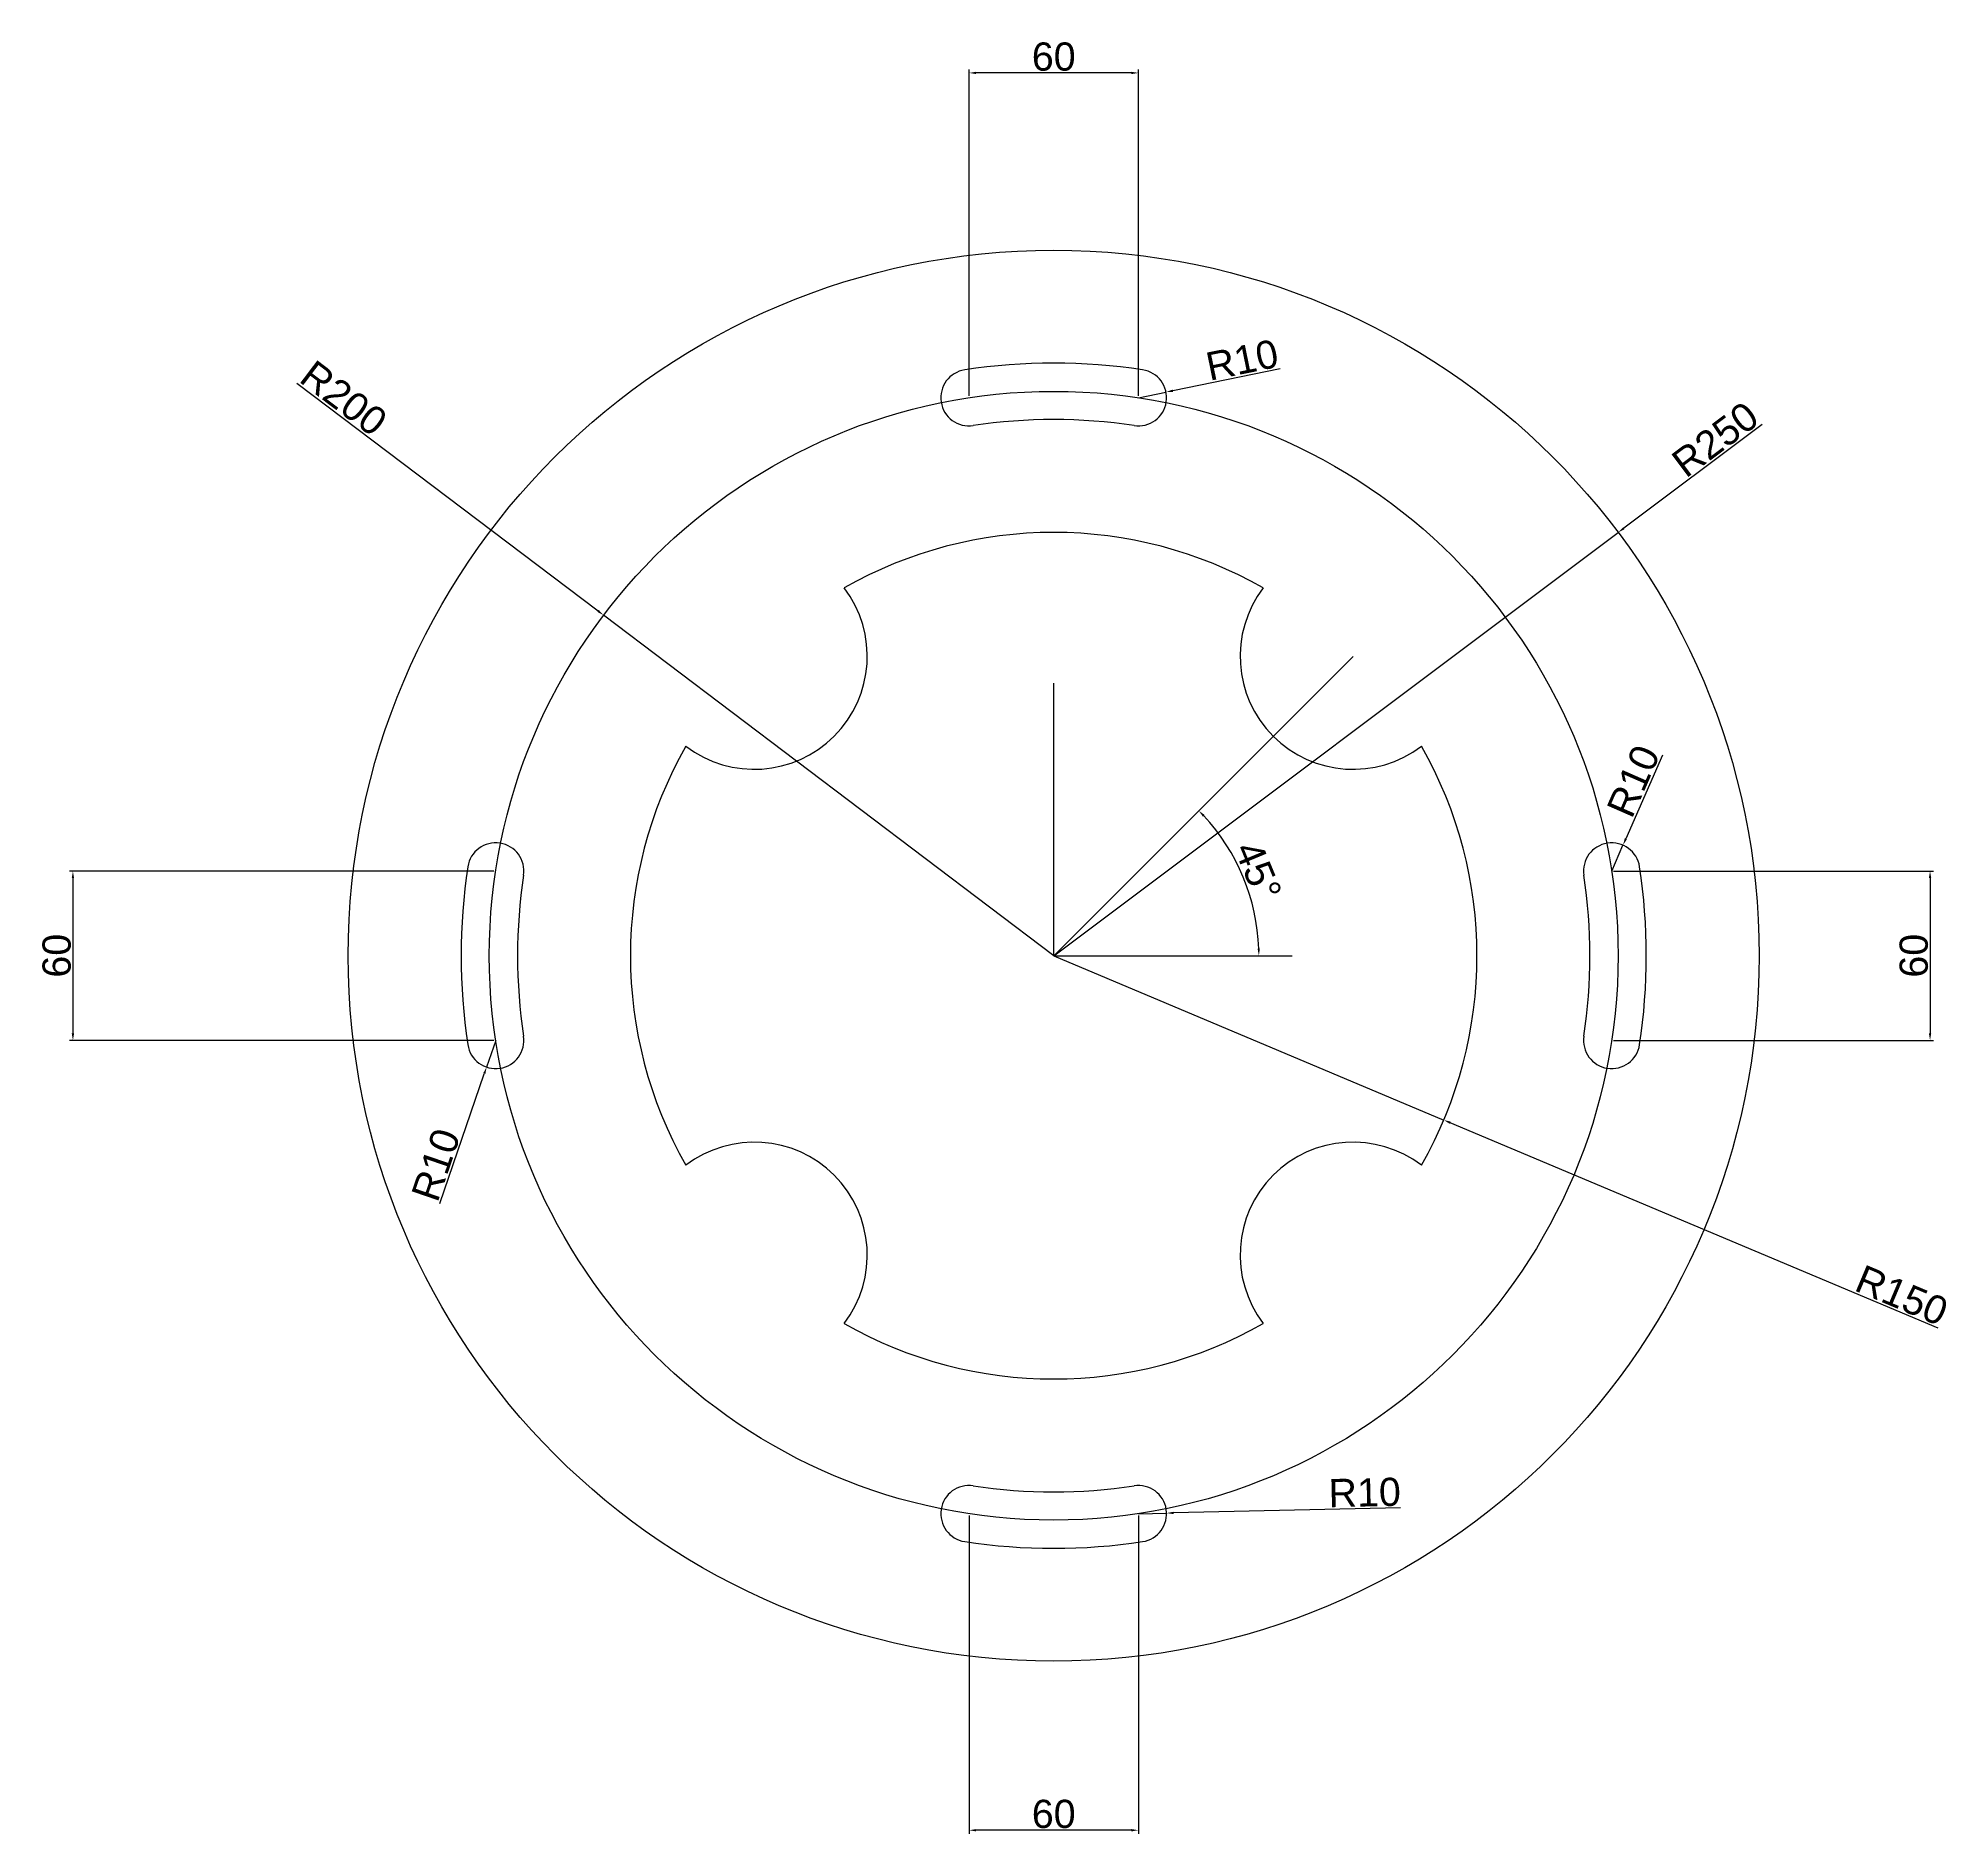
# Model space of a CAD drawing. Header units: millimetres. Extents: x 2507 to 3185, y 872 to 1508.
import ezdxf

# ---------------------------------------------------------------- set-up
doc = ezdxf.new("R2010")
doc.units = ezdxf.units.MM
doc.styles.get("Standard").update_dxf_attribs({"font": 'arial.ttf', "height": 10})
doc.dimstyles.new('ISO-25', dxfattribs={"dimtxt": 2.5, "dimasz": 2.5, "dimexe": 1.25, "dimexo": 0.625, "dimtad": 1, "dimtxsty": 'Standard', "dimcen": 2.5, "dimadec": 0, "dimazin": 0, "dimtfac": 1, "dimtmove": 0, "dimatfit": 3, "dimfxl": 1, "dimarcsym": 0})

# ---------------------------------------------------------------- blocks, each defined once
blk = doc.blocks.new('*D4')
at = {"color": 0, "lineweight": -2, "transparency": 16777216}
for p, q in [((2668.62, 1213.04), (2518.17, 1213.04)), ((2519.42, 1210.54), (2519.42, 1155.54)), ((2668.62, 1153.04), (2518.17, 1153.04))]:
    blk.add_line(p, q, dxfattribs=at)
at = {"color": 0, "transparency": 16777216}
for points in [[(2519, 1210.54), (2519.84, 1210.54), (2519.42, 1213.04)], [(2519, 1155.54), (2519.84, 1155.54), (2519.42, 1153.04)]]:
    blk.add_solid(points, dxfattribs=at)
at = {"layer": 'Defpoints', "color": 0, "transparency": 16777216}
for p in [(2669.25, 1213.04), (2519.42, 1153.04), (2669.25, 1153.04)]:
    blk.add_point(p, dxfattribs=at)
at = {"color": 0, "transparency": 16777216, "insert": (2513.69, 1183.04), "char_height": 10, "attachment_point": 5, "rotation": 90}
blk.add_mtext('60', dxfattribs=at)
blk = doc.blocks.new('*D5')
at = {"color": 0, "lineweight": -2, "transparency": 16777216}
for p, q in [((2836.99, 984.68), (2836.99, 871.88)), ((2896.99, 984.68), (2896.99, 871.88)), ((2894.49, 873.13), (2839.49, 873.13))]:
    blk.add_line(p, q, dxfattribs=at)
at = {"color": 0, "transparency": 16777216}
for points in [[(2839.49, 873.54), (2839.49, 872.71), (2836.99, 873.13)], [(2894.49, 873.54), (2894.49, 872.71), (2896.99, 873.13)]]:
    blk.add_solid(points, dxfattribs=at)
at = {"layer": 'Defpoints', "color": 0, "transparency": 16777216}
for p in [(2836.99, 985.31), (2896.99, 985.31), (2836.99, 873.13)]:
    blk.add_point(p, dxfattribs=at)
at = {"color": 0, "transparency": 16777216, "insert": (2866.99, 878.86), "char_height": 10, "attachment_point": 5}
blk.add_mtext('60', dxfattribs=at)
blk = doc.blocks.new('*D6')
at = {"color": 0, "lineweight": -2, "transparency": 16777216}
for p, q in [((2836.99, 1381.41), (2836.99, 1497.14)), ((2896.99, 1381.41), (2896.99, 1497.14)), ((2894.49, 1495.89), (2839.49, 1495.89))]:
    blk.add_line(p, q, dxfattribs=at)
at = {"color": 0, "transparency": 16777216}
for points in [[(2839.49, 1496.3), (2839.49, 1495.47), (2836.99, 1495.89)], [(2894.49, 1496.3), (2894.49, 1495.47), (2896.99, 1495.89)]]:
    blk.add_solid(points, dxfattribs=at)
at = {"layer": 'Defpoints', "color": 0, "transparency": 16777216}
for p in [(2836.99, 1495.89), (2836.99, 1380.78), (2896.99, 1380.78)]:
    blk.add_point(p, dxfattribs=at)
at = {"color": 0, "transparency": 16777216, "insert": (2866.99, 1501.62), "char_height": 10, "attachment_point": 5}
blk.add_mtext('60', dxfattribs=at)
blk = doc.blocks.new('*D7')
at = {"color": 0, "lineweight": -2, "transparency": 16777216}
blk.add_arc((2866.99, 1183.04), 72.7, 1.97036, 43.02964, dxfattribs=at)
at = {"color": 0, "transparency": 16777216}
for points in [[(2919.83, 1232.36), (2920.43, 1232.94), (2918.39, 1234.45)], [(2940.06, 1185.55), (2939.23, 1185.54), (2939.69, 1183.04)]]:
    blk.add_solid(points, dxfattribs=at)
at = {"layer": 'Defpoints', "color": 0, "transparency": 16777216}
for p in [(2973.05, 1289.11), (2937.21, 1201.86), (2866.99, 1183.04), (2866.99, 1183.04), (2951.51, 1183.04)]:
    blk.add_point(p, dxfattribs=at)
at = {"color": 0, "transparency": 16777216, "insert": (2939.43, 1213.05), "char_height": 10, "attachment_point": 5, "rotation": 292.5}
blk.add_mtext('45°', dxfattribs=at)
blk = doc.blocks.new('*D8')
at = {"color": 0, "lineweight": -2, "transparency": 16777216}
for p, q in [((3118, 1371.28), (3069, 1334.53)), ((2866.99, 1183.04), (3067, 1333.03))]:
    blk.add_line(p, q, dxfattribs=at)
at = {"color": 0, "transparency": 16777216}
blk.add_solid([(3068.75, 1334.86), (3069.25, 1334.2), (3067, 1333.03)], dxfattribs=at)
at = {"layer": 'Defpoints', "color": 0, "transparency": 16777216}
for p in [(3067, 1333.03), (2866.99, 1183.04)]:
    blk.add_point(p, dxfattribs=at)
at = {"color": 0, "transparency": 16777216, "insert": (3101.41, 1366), "char_height": 10, "attachment_point": 5, "rotation": 36.86603}
blk.add_mtext('R250', dxfattribs=at)
blk = doc.blocks.new('*D9')
at = {"color": 0, "lineweight": -2, "transparency": 16777216}
for p, q in [((2866.99, 1183.04), (3005.22, 1124.81)), ((3180.45, 1051), (3007.53, 1123.84))]:
    blk.add_line(p, q, dxfattribs=at)
at = {"color": 0, "transparency": 16777216}
blk.add_solid([(3007.69, 1124.23), (3007.36, 1123.46), (3005.22, 1124.81)], dxfattribs=at)
at = {"layer": 'Defpoints', "color": 0, "transparency": 16777216}
for p in [(2866.99, 1183.04), (3005.22, 1124.81)]:
    blk.add_point(p, dxfattribs=at)
at = {"color": 0, "transparency": 16777216, "insert": (3167.52, 1062.66), "char_height": 10, "attachment_point": 5, "rotation": 337.15758}
blk.add_mtext('R150', dxfattribs=at)
blk = doc.blocks.new('*D10')
at = {"color": 0, "lineweight": -2, "transparency": 16777216}
for p, q in [((2896.99, 985.31), (2906.98, 985.52)), ((2989.85, 987.33), (2909.48, 985.58))]:
    blk.add_line(p, q, dxfattribs=at)
at = {"color": 0, "transparency": 16777216}
blk.add_solid([(2909.47, 985.99), (2909.49, 985.16), (2906.98, 985.52)], dxfattribs=at)
at = {"layer": 'Defpoints', "color": 0, "transparency": 16777216}
for p in [(2896.99, 985.31), (2906.98, 985.52)]:
    blk.add_point(p, dxfattribs=at)
at = {"color": 0, "transparency": 16777216, "insert": (2977.18, 992.78), "char_height": 10, "attachment_point": 5, "rotation": 1.24587}
blk.add_mtext('R10', dxfattribs=at)
blk = doc.blocks.new('*D11')
at = {"color": 0, "lineweight": -2, "transparency": 16777216}
for p, q in [((2598.82, 1385.94), (2705.5, 1305.23)), ((2866.99, 1183.04), (2707.49, 1303.72))]:
    blk.add_line(p, q, dxfattribs=at)
at = {"color": 0, "transparency": 16777216}
blk.add_solid([(2705.75, 1305.56), (2705.25, 1304.89), (2707.49, 1303.72)], dxfattribs=at)
at = {"layer": 'Defpoints', "color": 0, "transparency": 16777216}
for p in [(2707.49, 1303.72), (2866.99, 1183.04)]:
    blk.add_point(p, dxfattribs=at)
at = {"color": 0, "transparency": 16777216, "insert": (2615.39, 1380.59), "char_height": 10, "attachment_point": 5, "rotation": 322.88842}
blk.add_mtext('R200', dxfattribs=at)
blk = doc.blocks.new('*D12')
at = {"color": 0, "lineweight": -2, "transparency": 16777216}
for p, q in [((2669.25, 1153.04), (2666.01, 1143.58)), ((2649.43, 1095.22), (2665.2, 1141.22))]:
    blk.add_line(p, q, dxfattribs=at)
at = {"color": 0, "transparency": 16777216}
blk.add_solid([(2664.8, 1141.35), (2665.59, 1141.08), (2666.01, 1143.58)], dxfattribs=at)
at = {"layer": 'Defpoints', "color": 0, "transparency": 16777216}
for p in [(2669.25, 1153.04), (2666.01, 1143.58)]:
    blk.add_point(p, dxfattribs=at)
at = {"color": 0, "transparency": 16777216, "insert": (2648.08, 1108.95), "char_height": 10, "attachment_point": 5, "rotation": 71.08}
blk.add_mtext('R10', dxfattribs=at)
blk = doc.blocks.new('*D13')
at = {"color": 0, "lineweight": -2, "transparency": 16777216}
for p, q in [((3082.72, 1254.13), (3069.74, 1224.49)), ((3064.72, 1213.04), (3068.73, 1222.2))]:
    blk.add_line(p, q, dxfattribs=at)
at = {"color": 0, "transparency": 16777216}
blk.add_solid([(3069.36, 1224.66), (3070.12, 1224.33), (3068.73, 1222.2)], dxfattribs=at)
at = {"layer": 'Defpoints', "color": 0, "transparency": 16777216}
for p in [(3068.73, 1222.2), (3064.72, 1213.04)]:
    blk.add_point(p, dxfattribs=at)
at = {"color": 0, "transparency": 16777216, "insert": (3072.43, 1244.93), "char_height": 10, "attachment_point": 5, "rotation": 66.34394}
blk.add_mtext('R10', dxfattribs=at)
blk = doc.blocks.new('*D14')
at = {"color": 0, "lineweight": -2, "transparency": 16777216}
for p, q in [((2947.2, 1391.04), (2909.23, 1383.28)), ((2896.99, 1380.78), (2906.78, 1382.78))]:
    blk.add_line(p, q, dxfattribs=at)
at = {"color": 0, "transparency": 16777216}
blk.add_solid([(2909.15, 1383.69), (2909.32, 1382.87), (2906.78, 1382.78)], dxfattribs=at)
at = {"layer": 'Defpoints', "color": 0, "transparency": 16777216}
for p in [(2906.78, 1382.78), (2896.99, 1380.78)]:
    blk.add_point(p, dxfattribs=at)
at = {"color": 0, "transparency": 16777216, "insert": (2933.76, 1394.14), "char_height": 10, "attachment_point": 5, "rotation": 11.54273}
blk.add_mtext('R10', dxfattribs=at)
blk = doc.blocks.new('*D15')
at = {"color": 0, "lineweight": -2, "transparency": 16777216}
for p, q in [((3065.35, 1213.04), (3178.79, 1213.04)), ((3177.54, 1210.54), (3177.54, 1155.54)), ((3065.35, 1153.04), (3178.79, 1153.04))]:
    blk.add_line(p, q, dxfattribs=at)
at = {"color": 0, "transparency": 16777216}
for points in [[(3177.12, 1210.54), (3177.96, 1210.54), (3177.54, 1213.04)], [(3177.12, 1155.54), (3177.96, 1155.54), (3177.54, 1153.04)]]:
    blk.add_solid(points, dxfattribs=at)
at = {"layer": 'Defpoints', "color": 0, "transparency": 16777216}
for p in [(3064.72, 1213.04), (3064.72, 1153.04), (3177.54, 1153.04)]:
    blk.add_point(p, dxfattribs=at)
at = {"color": 0, "transparency": 16777216, "insert": (3171.81, 1183.04), "char_height": 10, "attachment_point": 5, "rotation": 90}
blk.add_mtext('60', dxfattribs=at)

msp = doc.modelspace()

# ---------------------------------------------------------------- linework, layer by layer
for q in [(2973.051, 1289.109), (2866.985, 1279.608), (2951.515, 1183.043), (2866.985, 1183.043), (2866.985, 1183.043), (2866.985, 1183.043)]:
    msp.add_line((2866.985, 1183.043), q)
for radius in [250, 200]:
    msp.add_circle((2866.985, 1183.043), radius)
for centre, radius, start, end in [((2836.985, 1380.78), 10, 98.626927, 278.626927), ((2866.985, 1183.043), 210, 81.373073, 98.626927), ((2896.985, 1380.78), 10, 261.373073, 81.373073), ((2866.985, 1183.043), 190, 81.373073, 98.626927), ((2866.985, 1183.043), 150, 60.324511, 119.675489), ((2760.919, 1289.109), 40, 232.662256, 37.337744), ((2973.051, 1289.109), 40, 142.662256, 307.337744), ((2866.985, 1183.043), 150, 150.324511, 209.675489), ((2866.985, 1183.043), 150, 330.324511, 29.675489), ((2669.248, 1213.043), 10, 351.373073, 171.373073), ((3064.723, 1213.043), 10, 8.626927, 188.626927), ((2866.985, 1183.043), 210, 171.373073, 188.626927), ((2866.985, 1183.043), 210, 351.373073, 8.626927), ((2866.985, 1183.043), 190, 171.373073, 188.626927), ((2866.985, 1183.043), 190, 351.373073, 8.626927), ((2669.248, 1153.043), 10, 188.626927, 8.626927), ((3064.723, 1153.043), 10, 171.373073, 351.373073), ((2760.919, 1076.977), 40, 322.662256, 127.337744), ((2973.051, 1076.977), 40, 52.662256, 217.337744), ((2866.985, 1183.043), 150, 240.324511, 299.675489), ((2836.985, 985.306), 10, 81.373073, 261.373073), ((2866.985, 1183.043), 190, 261.373073, 278.626927), ((2896.985, 985.306), 10, 278.626927, 98.626927), ((2866.985, 1183.043), 210, 261.373073, 278.626927)]:
    msp.add_arc(centre, radius, start, end)

# ---------------------------------------------------------------- dimensions: what is measured, and where the dimension line sits
for base, p1, p2, picture, middle in [((2836.985, 1495.888), (2896.985, 1380.78), (2836.985, 1380.78), '*D6', (2866.985, 1501.619)), ((2836.985, 873.128), (2896.985, 985.306), (2836.985, 985.306), '*D5', (2866.985, 878.859))]:
    dim = msp.add_linear_dim(base=base, p1=p1, p2=p2, dimstyle='ISO-25')
    dim.commit()
    dim.dimension.update_dxf_attribs({"geometry": picture, "text_midpoint": middle})
for center, mpoint, picture, middle in [((2896.985, 1380.78), (2906.783, 1382.781), '*D14', (2934.903, 1388.524)), ((2866.985, 1183.043), (2707.493, 1303.717), '*D11', (2611.933, 1376.018)), ((2866.985, 1183.043), (3066.995, 1333.029), '*D8', (3104.847, 1361.414)), ((3064.723, 1213.043), (3068.735, 1222.203), '*D13', (3077.684, 1242.631)), ((2866.985, 1183.043), (3005.222, 1124.813), '*D9', (3165.299, 1057.383)), ((2669.248, 1153.043), (2666.006, 1143.583), '*D12', (2653.499, 1107.097)), ((2896.985, 985.306), (2906.983, 985.523), '*D10', (2977.301, 987.052))]:
    dim = msp.add_radius_dim(center=center, mpoint=mpoint, dimstyle='ISO-25')
    dim.commit()
    dim.dimension.update_dxf_attribs({"geometry": picture, "text_midpoint": middle, "dimtype": 164})
dim = msp.add_angular_dim_2l(base=(2937.209, 1201.859), line1=((2866.985, 1183.043), (2951.515, 1183.043)), line2=((2866.985, 1183.043), (2973.051, 1289.109)), dimstyle='ISO-25')
dim.commit()
dim.dimension.update_dxf_attribs({"geometry": '*D7', "text_midpoint": (2939.428, 1213.049)})
for base, p1, p2, picture, middle in [((2519.42, 1153.043), (2669.248, 1213.043), (2669.248, 1153.043), '*D4', (2513.689, 1183.043)), ((3177.541, 1153.043), (3064.723, 1213.043), (3064.723, 1153.043), '*D15', (3171.81, 1183.043))]:
    dim = msp.add_linear_dim(base=base, p1=p1, p2=p2, angle=90, dimstyle='ISO-25')
    dim.commit()
    dim.dimension.update_dxf_attribs({"geometry": picture, "text_midpoint": middle})

doc.saveas('drawing.dxf')
